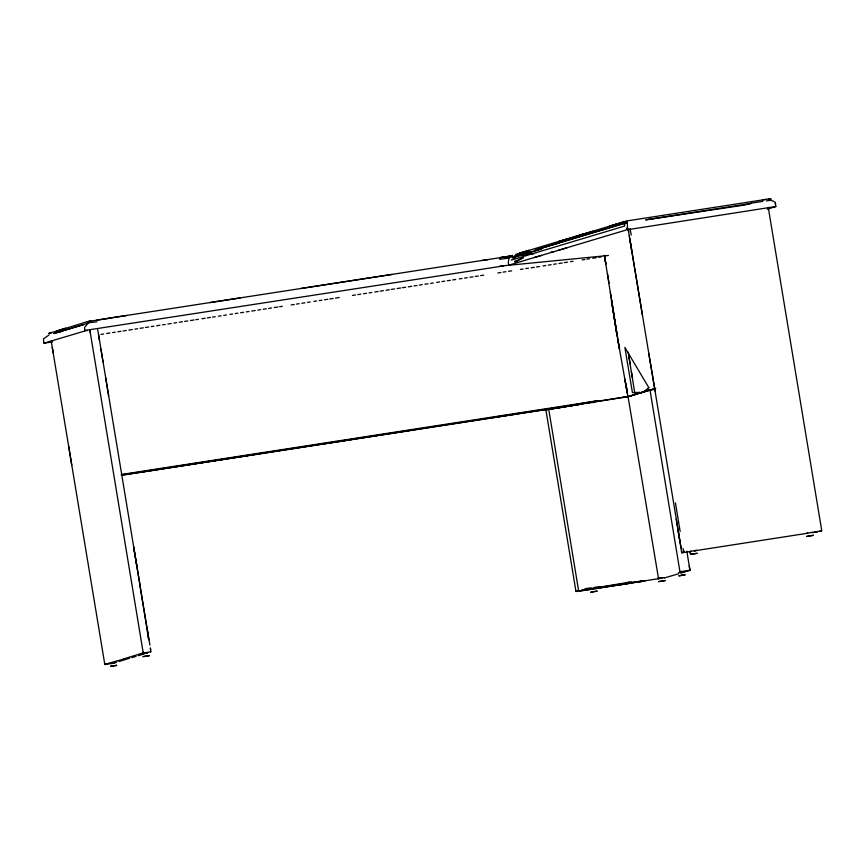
<?xml version="1.0" encoding="UTF-8"?>
<svg xmlns="http://www.w3.org/2000/svg" width="865" height="865" viewBox="0 0 865 865"><rect width="100%" height="100%" fill="white"/><g stroke="black" fill="none" stroke-linecap="round" stroke-linejoin="round"><path stroke-width="1.3" d="M639.127 581.399L581.669 590.179L631.591 581.799L631.677 582.437M43.477 338.961L43.845 343.124L44.472 343.048L84.802 330.992L84.554 327.37C89.463 321.748 90.803 320.072 81.332 323.553L48.678 333.425L51.176 333.057M684.053 552.216L682.982 548.572M414.713 429.667L122.041 475.047M627.19 222.597L624.854 223.646L624.595 226.068L511.312 260.084L514.826 257.608L513.334 257.716L541.868 248.839L512.383 257.208L519.465 254.732L517.616 255.283M150.986 651.702L143.655 652.988L143.082 652.048L89.776 329.565L90.047 332.246M775.235 204.162L775.289 202.41L773.418 201.253L770.726 200.269L766.466 200.918M683.555 552.075L683.977 551.135M575.928 591.227L545.869 409.772L628.044 396.635L658.535 578.631M43.974 338.507L49.229 334.82M627.201 229.776L775.808 206.53L775.494 203.145M628.271 229.041L627.806 229.452L626.66 228.187M770.293 199.35L770.629 198.669L626.995 220.91L558.985 241.465L592.914 231.171M510.307 256.235L512.372 255.305M143.071 656.546C140.93 657.346 157.96 654.135 143.687 656.427M51.23 341.134L104.806 664.45L105.411 664.093M626.368 221.224C627.276 221.775 628.887 230.436 625.395 230.252L509.096 265.068L84.662 330.495M654.881 389.304L650.015 390.072L679.847 571.149L679.998 571.765L680.917 571.397M689.729 570.413L688.799 570.738M87.365 321.867L88.349 321.445M770.629 198.669L768.509 199.318M686.832 551.081L689.935 570.219L680.787 573.106M684.669 571.819L678.43 572.868M664.309 577.982L678.29 573.852M626.584 222.781L535.24 249.996L559.179 242.643L542.528 247.909M86.651 323.488L83.537 324.526M597.25 591.13L590.665 592.211L596.828 591.13M519.411 254.959L529.164 251.661L521.692 253.899L521.53 252.872L528.969 250.385L521.498 252.623M129.696 658.211L119.1 661.487M621.751 224.121L624.952 223.051L624.757 221.873L621.524 222.683M609.328 226.338L624.725 221.624M558.985 241.465L567.516 238.762M575.971 236.361L584.481 233.669M640.154 392.98L653.67 388.915M690.519 554.411L697.082 553.319L690.519 554.411L690.01 551.427L696.617 550.335L694.552 550.789M131.794 657.67L136.065 656.384M644.728 391.683L630.693 395.824M609.328 226.252L616.248 224.132M649.42 390.288L640.316 393.024M56.701 330.981L65.664 328.289L62.15 329.316M515.551 254.407L558.985 241.367M515.778 255.835L509.626 257.5M550.67 245.357L624.952 223.051M767.233 209.244L775.808 206.53M649.345 390.299L655.767 388.363M117.716 660.687L104.806 664.45L105.541 664.536M124.106 658.762L143.266 652.88M144.487 653.854L138.216 655.713M659.552 577.917L657.768 578.155M519.335 253.218L521.53 252.569M812.797 532.526L821.75 530.678L768.261 207.351M558.271 250.331L566.986 247.812M629.644 396.246L493.277 417.568M634.261 394.862L630.78 395.878L636.132 394.224M534.246 257.554L541.631 255.424M111.628 663.163C106.276 663.715 122.225 661.098 113.823 662.979M676.203 519.227L681.804 552.778L689.189 551.665M116.645 665.369L110.547 666.299L116.645 665.369L115.423 665.618M510.512 256.062L96.783 320.082M88.684 322.991L87.56 323.056M622.486 397.554L626.455 396.927M664.017 577.744C666.58 576.955 650.588 579.82 661.898 578.188L659.736 578.48M820.02 531.315L820.928 531.11M147.645 655.973L148.834 655.713M594.979 588.297L603.078 586.621L594.796 587.227M811.63 532.635C815.976 531.629 803.434 533.673 807.607 533.305M683.966 575.084L685.275 574.771L678.711 575.863L683.966 575.084L681.198 575.333M650.015 390.072L627.99 396.689L624.887 379.205L627.449 394.051M820.334 531.132L821.599 530.807M146.791 653.043C152.413 651.788 137.438 654.329 143.882 653.529M115.629 662.482L112.85 662.979M683.112 572.154L681.458 572.446M594.287 588.665C602.072 587.108 584.913 589.898 592.579 588.946M627.46 222.337L626.52 222.175M88.5 321.445L108.341 318.461M566.424 406.172L597.726 400.733L121.284 474.507M639.04 581.529L645.322 580.512L597.715 587.93L605.954 586.611M90.966 320.991L88.879 321.38L91.041 321.293M138.778 472.463L255.597 454.298M751.231 203.178L762.768 201.383M499.732 259.338L508.188 258.127M62.464 331.23L57.101 332.084L62.183 331.317M514.534 261.252L517.205 260.819M101.021 334.377L103.573 333.987M106.644 333.512L109.963 332.993M112.591 332.593L115.218 332.182M117.856 331.771L121.014 331.284M123.122 330.96L126.236 330.473M128.853 330.073L132.334 329.533M134.962 329.122L137.6 328.711M140.227 328.311L143.298 327.835M145.493 327.489L148.629 327.002M151.288 326.592L153.959 326.181M156.619 325.77L159.971 325.251M162.598 324.84L165.226 324.44M167.864 324.029L171.281 323.499M173.952 323.088L176.611 322.677M179.282 322.267L182.472 321.769M184.602 321.434L187.792 320.947M190.462 320.526L193.933 319.996M195.782 319.704L198.442 319.293M201.934 318.752L205.092 318.266M207.265 317.931L210.422 317.444M212.595 317.098L215.255 316.687M218.402 316.201L221.062 315.79M223.732 315.379L226.392 314.968M229.917 314.417L232.577 314.006M235.248 313.595L237.907 313.184M240.578 312.773L243.692 312.287M246.352 311.876L249.012 311.465M251.672 311.054L255.229 310.503M257.9 310.092L260.56 309.67M263.23 309.259L266.312 308.783M268.561 308.437L271.632 307.962M274.302 307.551L277.881 306.989M279.622 306.729L282.282 306.307M291.213 304.934L294.262 304.458M296.544 304.102L299.204 303.691M301.874 303.28L304.913 302.804M307.572 302.393L310.232 301.982M313.865 301.42L316.536 301.009M319.196 300.598L321.867 300.187M324.526 299.766L327.846 299.301M329.857 298.944L333.166 298.468M335.512 298.068L339.188 297.506M352.509 295.441L355.483 294.976M357.796 294.619L360.802 294.154M363.462 293.743L366.457 293.321M369.128 292.9L371.788 292.489M374.869 291.981L378.102 291.473M380.124 291.159L383.422 290.651M386.006 290.294L389.315 289.743M391.413 289.418L394.57 288.921M397.089 288.575L400.722 287.969M402.441 287.71L405.696 287.245M408.323 286.834L411.74 286.304M414.032 285.915L417.071 285.482M419.363 285.082L422.239 284.639M424.899 284.228L428.013 283.785M430.64 283.385L433.268 282.974M436.663 282.412L439.496 281.968M441.983 281.579L444.805 281.147M447.302 280.757L450.362 280.325M452.773 279.914L455.682 279.503M459.283 278.908L462.061 278.476M464.602 278.076L467.262 277.665M469.933 277.254L472.993 276.822M475.253 276.432L478.323 276M480.648 275.6L483.654 275.167M497.872 272.929L500.965 272.486M503.203 272.107L505.874 271.697M508.523 271.286L511.615 270.842M520.471 269.426L523.163 269.015M525.779 268.604L528.493 268.193M531.088 267.782L534.256 267.339M536.484 266.95L539.576 266.507M543.036 265.933L545.804 265.512M548.345 265.112L551.124 264.679M553.654 264.29L556.314 263.879M558.963 263.468L562.218 263.003M564.445 262.625L567.548 262.181M570.5 261.684L573.019 261.295M582.188 259.911L584.859 259.5M586.989 259.132L589.595 258.721M592.849 258.267L596.115 257.716M598.721 257.316L601.132 256.937M121.695 474.863L513.302 414.432M495.645 416.962L510.264 414.692M512.923 414.281L580.318 404.269L121.359 475.328M548.778 409.329L545.869 409.772M552.692 408.723L555.298 408.323M557.903 407.912L561.817 407.307M563.602 407.058L567.472 406.453M569.635 406.096L572.641 405.653M574.857 405.296L577.809 404.852M580.069 404.485L582.675 404.085M586.589 403.479L589.195 403.068M591.703 402.679L594.114 402.312M807.542 533.251L694.379 550.843M584.859 588.773L591.076 587.811M548.68 408.94L578.382 589.379C580.112 592.309 571.862 591.39 578.923 591.119L644.047 581.042M658.384 578.696L595.563 588.633M592.957 589.033L578.923 591.119M392.104 274.421L301.161 288.456M209.99 302.577L240.275 297.938M108.298 318.32L127.187 315.444M52.635 341.87L44.212 343.146L43.737 342.518M319.336 444.469L351.428 439.528M546.042 409.74L556.076 408.204M558.585 407.826L562.347 407.242M817.533 531.802L812.711 532.516M637.008 582.188L644.111 581.118M193.252 463.781L224.208 459.218M620.648 584.664L629.125 583.41M691.459 554.346L693.352 554.076M112.537 663.412L104.806 664.45M762.508 199.912L766.174 199.393M96.956 321.812L88.695 322.732M481.61 260.516L488.087 259.651M511.496 256.148L499.635 257.705L509.68 256.148M150.683 651.907L150.456 648.177M87.495 330.506L84.986 330.754M690.951 551.362L690.01 551.427L690.757 554.422M516.308 255.629L527.791 254.386L522.438 254.883M689.935 570.219L680.29 571.711M499.527 266.215L503.614 265.793M517.897 255.337L534.04 253.737M551.048 252.061L553.687 251.802M608.441 255.478L510.523 265.09C506.522 265.771 509.226 258.311 509.009 257.781M144.779 652.891L143.655 652.988L143.298 652.005M681.804 552.778L682.388 552.724M512.318 255.629L509.139 256.289L509.366 257.824M771.45 200.41L770.726 200.269L770.769 198.95M683.545 552.227L681.696 552.357L681.425 550.735M631.245 235.053L630.044 228.749M150.348 648.199L150.705 649.799M681.101 548.075L628.206 229.301M610.344 292.165L616.648 333.122L627.125 392.061M689.275 566.186L689.902 569.592M52.278 347.46L53.316 353.125M618.043 341.048L619.481 348.973L611.458 300.847L616.648 333.122M631.374 371.604L632.596 378.416M628.801 356.088L630.217 364.014M616.821 333.079L611.815 300.782M628.974 583.032L628.79 581.972M655.173 391.099L648.739 353.353M626.044 384.86L626.779 389.066M97.702 329.63L99.497 340.399M98.556 334.69L136.8 565.732M147.569 631.028L148.704 639.722L139.827 584.632L149.926 645.095M680.149 531.424L675.424 502.868M605.9 263.901L604.451 255.337L605.803 263.922M133.578 546.853L139.925 584.61L133.632 546.853M629.255 235.626L631.645 250.082M630.196 241.335L642.479 315.563M628.141 352.055L634.834 393.315M611.641 300.825L604.451 255.413M105.692 377.832L108.622 395.738M678.333 531.964L679.739 540.614M100.946 349.146L103.032 361.981M68.713 446.286L71.763 465.186M607.49 273.578L609.014 283.028M628.239 229.29L628.639 231.961M124.182 658.784A437.776 63.102 13.7 0 1 117.802 660.719M813.414 535.305L806.85 536.397L813.414 535.305M516.535 260.743L514.989 262.246L523.293 257.716L516.535 260.743M648.815 387.639L644.533 391.056L649.15 389.672L640.122 392.818L636.013 393.618L640.046 392.396L632.412 392.569L624.876 347.427L648.815 387.639M83.397 324.656L53.965 333.501L83.397 324.656M658.665 581.615L665.174 580.566L658.665 581.615M751.404 203.362L744.387 205.081L645.679 219.872L751.404 203.362"/></g></svg>
